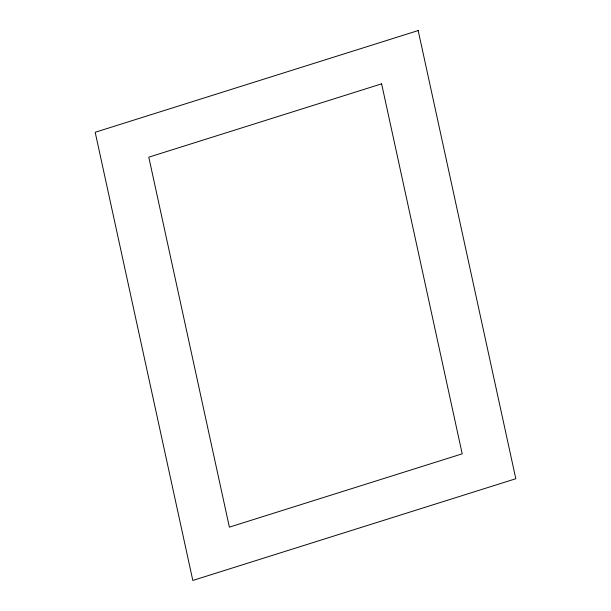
<?xml version="1.0" encoding="UTF-8"?>
<svg xmlns="http://www.w3.org/2000/svg" width="611" height="611" viewBox="0 0 611 611"><rect width="100%" height="100%" fill="white"/><g stroke="black" fill="none" stroke-linecap="round" stroke-linejoin="round"><path stroke-width="0.92" d="M418.184 30.55L95.186 132.266L192.816 580.45L515.814 478.734L418.184 30.55M381.615 83.852L148.794 157.172L229.385 527.148L462.206 453.828L381.615 83.852"/></g></svg>
